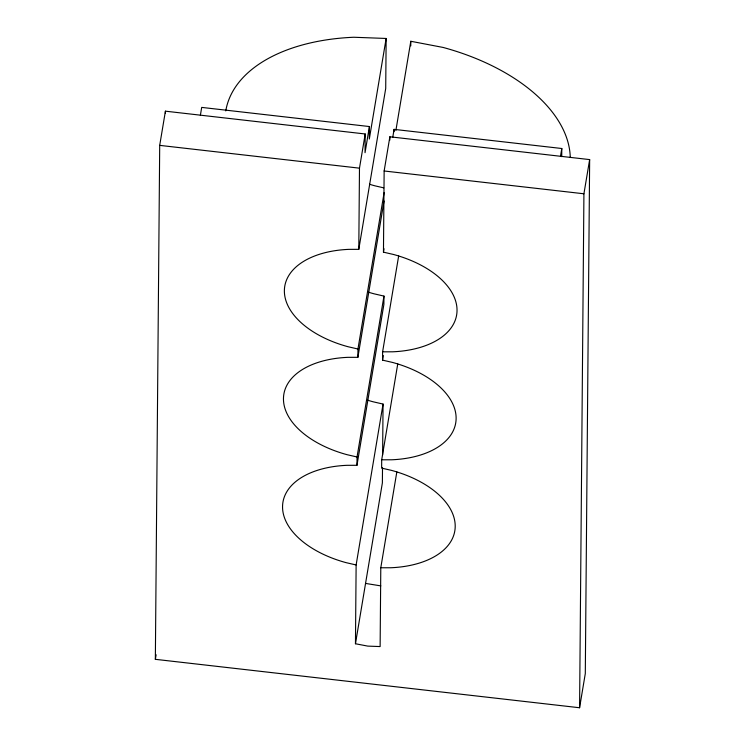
<?xml version="1.0" encoding="UTF-8"?>
<svg xmlns="http://www.w3.org/2000/svg" width="745" height="745" viewBox="0 0 745 745"><rect width="100%" height="100%" fill="white"/><g stroke="black" fill="none" stroke-linecap="round" stroke-linejoin="round"><path stroke-width="1.12" d="M367.648 400.195A87.128 49.971 9.5 0 0 373.049 401.769L383.051 404.069L356.129 564.961L355.458 643.755L367.788 646.111L380.127 646.567L380.788 567.774L390.808 567.755A87.128 49.971 9.5 0 0 455.204 526.389A87.128 49.971 9.5 0 0 391.637 470.412L381.636 468.111L381.701 459.805L391.721 459.786A87.128 49.971 9.5 0 0 456.117 418.411A87.128 49.971 9.5 0 0 392.55 362.442L382.548 360.133L382.613 351.826L392.634 351.808A87.128 49.971 9.5 0 0 457.03 310.442A87.128 49.971 9.5 0 0 393.462 254.464L383.461 252.164L384.141 170.987L389.868 136.791L589.649 159.598L585.3 673.564L579.582 707.75L155.351 659.325L159.7 145.368L165.418 111.173L365.199 133.979L365.041 152.697L369.418 126.548L201.699 107.401L200.368 115.363M165.399 113.501L165.418 111.173M356.129 564.961L346.127 562.661A87.128 49.971 9.5 0 1 282.551 506.684A87.128 49.971 9.5 0 1 346.947 465.318L356.967 465.299L357.041 456.983L383.964 296.091L373.962 293.791A87.128 49.971 9.5 0 1 368.561 292.217M357.041 456.983L347.04 454.683A87.128 49.971 9.5 0 1 283.463 398.705A87.128 49.971 9.5 0 1 347.859 357.339L357.879 357.321L357.954 349.014L384.113 192.685M357.954 349.014L347.952 346.704A87.128 49.971 9.5 0 1 284.376 290.736A87.128 49.971 9.5 0 1 348.772 249.361L358.792 249.342L359.481 168.165L365.199 133.979M369.418 126.548L369.315 139.017L386.143 38.461L353.763 37.25A174.256 99.951 9.5 0 0 225.772 110.921M382.511 467.795L382.381 482.862L355.458 643.755M382.623 455.055L383.051 404.069M383.964 296.091L383.889 304.407L356.967 465.299M386.143 38.461L385.714 88.45L358.792 249.342M389.84 140.097L389.868 136.791M394.058 131.632L394.086 129.369L561.795 148.506L561.73 156.646M410.765 45.92L410.802 41.273L443.135 47.447A174.256 99.951 9.5 0 1 570.26 157.214M579.582 707.75L583.922 193.784L589.649 159.598M155.351 659.325L156.115 654.771M392.755 137.322L394.086 129.369M357.879 357.321L384.038 200.992M395.893 130.403L410.802 41.273M383.461 252.164L384.029 248.737M382.613 351.826L398.659 255.973M382.548 360.133L383.312 355.57M381.701 459.805L397.746 363.951M380.788 567.774L396.834 471.93M560.464 156.469L561.795 148.506M380.844 585.887L365.553 583.419M159.7 145.368L359.481 168.165M384.141 170.987L583.922 193.784M383.768 187.861L374.875 185.812A87.128 49.971 9.5 0 1 369.473 184.239"/></g></svg>
